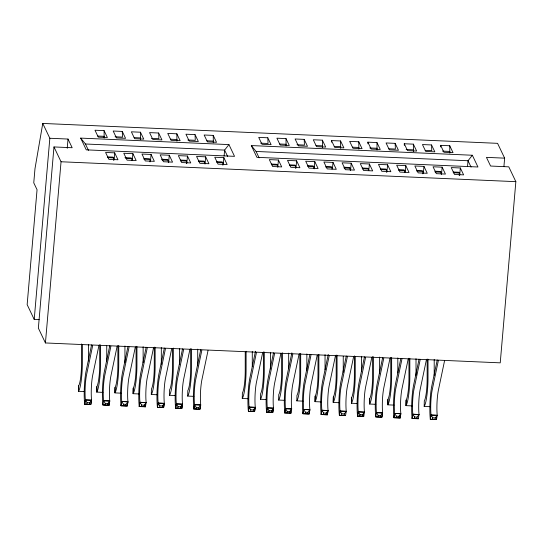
<?xml version="1.0" encoding="UTF-8"?>
<svg xmlns="http://www.w3.org/2000/svg" width="543" height="543" viewBox="0 0 543 543"><rect width="100%" height="100%" fill="white"/><g stroke="black" fill="none" stroke-linecap="round" stroke-linejoin="round"><path stroke-width="0.81" d="M81.511 343.929L81.504 363.932A17.62 2.64 -87.5 0 1 78.647 385.815L78.525 391.306L84.708 391.578M82.373 344.927L82.366 362.432A23.145 3.468 -87.5 0 1 78.525 391.306L78.654 385.815M88.55 361.041L88.557 344.364M99.702 344.724L99.695 364.733A17.62 2.64 -87.5 0 1 96.844 386.609L96.722 392.107L102.905 392.379M100.564 344.893L100.557 363.233A23.145 3.468 -87.5 0 1 96.722 392.107L96.844 386.616M106.74 361L106.747 345.993M117.892 345.518L117.885 365.527A17.62 2.64 -87.5 0 1 115.035 387.41L114.912 392.901L121.096 393.173M118.754 345.687L118.747 364.027A23.145 3.468 -87.5 0 1 114.912 392.901L115.035 387.41M124.938 362.629L124.938 345.959M136.083 346.319L136.076 366.321A17.62 2.64 -87.5 0 1 133.225 388.204L133.103 393.695L139.286 393.967M136.945 346.482L136.938 364.821A23.145 3.468 -87.5 0 1 133.103 393.695L133.232 388.204M143.128 362.595L143.135 346.753M154.28 347.113L154.273 367.116A17.62 2.64 -87.5 0 1 151.416 388.998L151.293 394.496L157.477 394.761M155.142 347.282L155.135 365.615A23.145 3.468 -87.5 0 1 151.293 394.496M161.319 364.224L161.325 347.547M172.47 348.742L172.464 367.916A17.62 2.64 -87.5 0 1 169.613 389.799L169.491 395.29L175.674 395.562M173.332 348.077L173.326 366.416A23.145 3.468 -87.5 0 1 169.491 395.29M179.509 364.183L179.516 348.348M190.661 348.701L190.654 368.711A17.62 2.64 -87.5 0 1 187.803 390.593L187.681 396.085L193.865 396.356M191.523 348.871L191.516 367.211A23.145 3.468 -87.5 0 1 187.681 396.085M197.706 365.812L197.706 349.142M245.239 351.925L245.232 371.1A17.62 2.64 -87.5 0 1 242.382 392.983L242.259 398.474L248.443 398.745M246.101 351.26L246.094 369.6A23.145 3.468 -87.5 0 1 242.259 398.474M252.278 366.532L252.285 351.531M263.43 351.884L263.423 371.894A17.62 2.64 -87.5 0 1 260.572 393.777L260.45 399.268L266.633 399.539M264.292 352.054L264.285 370.394A23.145 3.468 -87.5 0 1 260.45 399.268M270.475 368.996L270.475 352.326M281.62 353.52L281.613 372.688A17.62 2.64 -87.5 0 1 278.763 394.571L278.64 400.062L284.824 400.334M282.482 352.848L282.475 371.188A23.145 3.468 -87.5 0 1 278.64 400.062M288.666 368.127L288.672 353.12M299.817 353.479L299.811 373.489A17.62 2.64 -87.5 0 1 296.953 395.365L296.831 400.863L303.014 401.134M300.679 353.649L300.673 371.989A23.145 3.468 -87.5 0 1 296.831 400.863M306.856 370.591L306.863 353.921M318.008 355.108L318.001 374.283A17.62 2.64 -87.5 0 1 315.15 396.166L315.028 401.657L321.212 401.929M318.87 354.443L318.863 372.783A23.145 3.468 -87.5 0 1 315.028 401.657L315.15 396.166M325.047 369.722L325.053 354.715M336.198 355.074L336.192 375.077A17.62 2.64 -87.5 0 1 333.341 396.96L333.219 402.451L339.402 402.723M337.06 355.237L337.054 373.577A23.145 3.468 -87.5 0 1 333.219 402.451L333.341 396.96M343.244 372.179L343.244 356.344M354.389 355.869L354.382 375.871A17.62 2.64 -87.5 0 1 351.531 397.754L351.409 403.245L357.593 403.517M355.251 356.866L355.244 374.371A23.145 3.468 -87.5 0 1 351.409 403.245L351.538 397.754M361.434 371.31L361.441 356.303M372.586 356.663L372.579 376.672A17.62 2.64 -87.5 0 1 369.722 398.555L369.6 404.046L375.783 404.318M373.448 356.832L373.441 375.172A23.145 3.468 -87.5 0 1 369.6 404.046L369.729 398.555M379.625 373.774L379.632 357.104M390.777 357.457L390.77 377.466A17.62 2.64 -87.5 0 1 387.919 399.349L387.797 404.84L393.98 405.112M391.639 357.627L391.632 375.966A23.145 3.468 -87.5 0 1 387.797 404.84L387.919 399.349M397.815 372.905L397.822 357.898M408.967 358.258L408.96 378.261A17.62 2.64 -87.5 0 1 406.11 400.143L405.988 405.635L412.171 405.906M409.829 358.421L409.822 376.761A23.145 3.468 -87.5 0 1 405.988 405.635L406.11 400.143M416.013 375.362L416.013 358.692M427.158 359.052L427.151 379.055A17.62 2.64 -87.5 0 1 424.3 400.938L424.178 406.435L430.361 406.7M428.02 359.222L428.013 377.561A23.145 3.468 -87.5 0 1 424.178 406.435M434.203 375.328L434.21 359.486M113.589 160.307L113.745 157.904L112.958 157.124L107.548 156.886M131.834 160.3L131.935 158.699L131.148 157.925L124.965 157.653M149.977 161.902L150.133 159.499L149.345 158.719L143.929 158.481M168.221 161.895L168.323 160.294L167.536 159.513L161.352 159.242M186.358 163.491L186.514 161.088L185.726 160.307L180.317 160.07M204.602 163.491L204.704 161.889L203.917 161.108L198.507 160.871M222.745 165.086L222.901 162.683L222.114 161.902L216.698 161.665M277.371 166.674L277.473 165.072L276.686 164.291L271.276 164.054M295.514 168.269L295.67 165.866L294.883 165.086L289.467 164.848M313.759 168.262L313.861 166.66L313.073 165.88L307.657 165.642M331.949 169.056L332.051 167.454L331.264 166.681L325.854 166.443M350.14 169.857L350.242 168.255L349.454 167.475L344.045 167.237M368.33 170.651L368.439 169.049L367.652 168.269L362.235 168.031M386.473 172.246L386.63 169.844L385.842 169.063L380.426 168.825M404.718 172.246L404.82 170.645L404.033 169.864L398.623 169.626M422.861 173.841L423.011 171.439L422.223 170.658L416.814 170.421M441.099 173.835L441.208 172.233L440.421 171.452L435.004 171.215M459.242 175.43L459.398 173.027L458.611 172.246L453.195 172.016M39.177 319.664L34.216 319.447L49.834 138.255L42.768 123.437L497.571 143.338L504.637 158.156L503.911 166.586M49.834 138.255L68.024 139.056L72.171 147.737L53.974 146.943L38.363 328.135L45.429 342.952L500.232 362.846L515.85 181.661L508.784 166.844L490.594 166.043L486.447 157.361L504.637 158.156M45.429 342.952L61.047 161.76L53.974 146.943M67.23 148.32L68.024 139.056M104.168 138.01L104.086 130.625L94.991 130.225L98.276 137.121L107.371 137.522L104.086 130.625M114.064 160.083L114.688 152.848L105.593 152.454L108.878 159.35L117.974 159.751L114.688 152.848M132.322 160.076L132.879 153.649L123.784 153.248L127.069 160.144L136.171 160.545L132.879 153.649M140.549 139.599L140.467 132.214L131.372 131.82L134.664 138.716L143.759 139.117L140.467 132.214M150.445 161.671L151.069 154.443L141.974 154.042L145.266 160.945L154.361 161.339L151.069 154.443M168.642 162.472L169.26 155.237L160.165 154.843L163.457 161.739L172.552 162.133L169.26 155.237M176.937 141.194L176.855 133.809L167.76 133.408L171.045 140.311L180.147 140.705L176.855 133.809M186.833 163.267L187.457 156.031L178.362 155.637L181.647 162.533L190.742 162.934L187.457 156.031M205.023 164.061L205.648 156.832L196.552 156.432L199.844 163.328L208.94 163.728L205.648 156.832M213.324 142.782L213.236 135.397L204.141 135.003L207.433 141.899L216.528 142.3L213.236 135.397M223.214 164.855L223.838 157.626L214.743 157.226L218.035 164.129L227.13 164.522L223.838 157.626M224.103 156.004L224.612 150.092L228.936 144.594L234.535 156.343L86.269 149.854L80.669 138.105L228.936 144.594M277.792 167.244L278.416 160.015L269.321 159.615L272.613 166.511L281.708 166.911L278.416 160.015M286.093 145.965L286.005 138.587L276.91 138.187L280.202 145.083L289.297 145.483L286.005 138.587M295.983 168.045L296.607 160.809L287.512 160.409L290.804 167.312L299.899 167.706L296.607 160.809M314.18 168.839L314.797 161.604L305.702 161.21L308.994 168.106L318.089 168.506L314.797 161.604M322.474 147.56L322.393 140.175L313.297 139.775L316.583 146.678L325.685 147.072L322.393 140.175M332.438 168.832L332.995 162.405L323.899 162.004L327.185 168.9L336.28 169.301L332.995 162.405M340.665 148.354L340.583 140.97L331.488 140.576L331.556 142.205M350.561 170.427L351.185 163.199L342.09 162.798L345.382 169.701L354.477 170.095L351.185 163.199M358.862 149.155L358.774 141.771L349.678 141.37L352.97 148.266L362.066 148.667L358.774 141.771M368.826 170.421L369.376 163.993L360.28 163.599L363.572 170.495L372.668 170.889L369.376 163.993M377.052 149.949L376.971 142.565L367.869 142.164L367.937 143.793M386.949 172.022L387.566 164.787L378.471 164.393L381.763 171.289L390.858 171.69L387.566 164.787M405.207 172.016L405.764 165.588L396.668 165.187L399.953 172.083L409.049 172.484L405.764 165.588M413.433 151.538L413.352 144.153L404.257 143.759L404.325 145.388M423.33 173.611L423.954 166.382L414.859 165.982L418.151 172.884L427.246 173.278L423.954 166.382M441.52 174.412L442.145 167.176L433.049 166.782L436.341 173.679L445.436 174.072L442.145 167.176M449.821 153.133L449.74 145.748L440.638 145.348L440.706 146.977M459.717 175.206L460.335 167.977L451.24 167.577L454.532 174.473L463.627 174.873L460.335 167.977M467.516 166.653L468.025 160.742L472.342 155.244L477.949 166.993L256.914 157.321L251.307 145.572L472.342 155.244M98.86 345.667A19.765 2.966 -87.5 0 1 98.487 347.642L92.778 374.88A17.62 2.64 -87.5 0 0 91.563 400.191L90.844 404.44L84.66 404.168L85.38 399.92A17.62 2.64 -87.5 0 1 86.595 374.609L92.303 347.371A19.765 2.966 -87.5 0 0 92.677 345.396M84.66 404.168L85.38 399.92L91.563 400.191L90.844 404.433L84.66 404.168A23.145 3.468 -87.5 0 1 86.215 370.502L91.577 344.92M86.866 404.073L87.104 402.668L85.38 399.92L91.557 400.191L89.656 402.777L89.419 404.189M110.867 346.19A19.765 2.966 -87.5 0 1 110.494 348.165L104.785 375.403A17.62 2.64 -87.5 0 0 103.57 400.714L102.851 404.963L109.034 405.234L109.754 400.985A17.62 2.64 -87.5 0 1 110.969 375.675L116.677 348.436A19.765 2.966 -87.5 0 0 117.05 346.461M105.064 404.868L105.301 403.463L103.57 400.72L109.754 400.985L109.034 405.234L102.851 404.963A23.145 3.468 -87.5 0 1 104.405 371.297L109.767 345.715M107.609 404.983L107.847 403.571L109.754 400.985L103.57 400.714M135.241 347.255A19.765 2.966 -87.5 0 1 134.874 349.23L129.159 376.469A17.62 2.64 -87.5 0 0 127.944 401.779L127.232 406.028L121.048 405.757L121.761 401.515A17.62 2.64 -87.5 0 1 122.976 376.197L128.684 348.959A19.765 2.966 -87.5 0 0 129.058 346.991M121.048 405.757L121.761 401.515L127.944 401.779L127.232 406.028L121.048 405.757A23.145 3.468 -87.5 0 1 122.596 372.098L127.965 346.509M123.254 405.669L123.492 404.257L121.761 401.515L127.944 401.786L126.037 404.365L125.8 405.777M153.438 348.056A19.765 2.966 -87.5 0 1 153.065 350.031L147.357 377.263A17.62 2.64 -87.5 0 0 146.142 402.58L145.422 406.822L139.239 406.558L139.958 402.309A17.62 2.64 -87.5 0 1 141.166 376.991L146.881 349.76A19.765 2.966 -87.5 0 0 147.248 347.785M139.239 406.551L139.958 402.309L146.142 402.58L144.228 405.166L143.99 406.571L139.239 406.558A23.145 3.468 -87.5 0 1 140.786 372.892L146.155 347.303M141.445 406.463L141.682 405.051L139.958 402.309L146.135 402.58M171.629 348.85A19.765 2.966 -87.5 0 1 171.255 350.826L165.547 378.064A17.62 2.64 -87.5 0 0 164.332 403.374L163.613 407.623L157.429 407.352L158.149 403.103A17.62 2.64 -87.5 0 1 159.364 377.792L165.072 350.554A19.765 2.966 -87.5 0 0 165.445 348.579M157.429 407.352L158.149 403.103L164.332 403.374L163.613 407.623L157.429 407.352A23.145 3.468 -87.5 0 1 158.984 373.686L164.346 348.104M159.635 407.257L159.873 405.852L158.149 403.103L164.325 403.374L162.425 405.96L162.187 407.372M189.819 349.644A19.765 2.966 -87.5 0 1 189.446 351.62L183.738 378.858A17.62 2.64 -87.5 0 0 182.523 404.168L181.803 408.417L175.62 408.146L176.339 403.897A17.62 2.64 -87.5 0 1 177.554 378.586L183.262 351.348A19.765 2.966 -87.5 0 0 183.636 349.373M175.62 408.146L176.339 403.904L182.523 404.168L181.803 408.417L175.62 408.146A23.145 3.468 -87.5 0 1 177.174 374.487L182.536 348.898M177.832 408.058L178.07 406.646L176.339 403.904L182.523 404.168L180.615 406.755L180.378 408.166M208.01 350.439A19.765 2.966 -87.5 0 1 207.643 352.414L201.928 379.652A17.62 2.64 -87.5 0 0 200.713 404.963L200 409.212L193.817 408.94L194.53 404.698A17.62 2.64 -87.5 0 1 195.745 379.381L201.453 352.142A19.765 2.966 -87.5 0 0 201.826 350.174M193.817 408.94L194.53 404.698L200.713 404.969L200 409.212L193.817 408.94A23.145 3.468 -87.5 0 1 195.365 375.281L200.734 349.692M196.023 408.852L196.261 407.44L194.53 404.698L200.713 404.969L198.806 407.555L198.568 408.96M262.588 352.828A19.765 2.966 -87.5 0 1 262.215 354.803L256.506 382.041A17.62 2.64 -87.5 0 0 255.291 407.352L254.572 411.601L248.389 411.329L249.108 407.08A17.62 2.64 -87.5 0 1 250.323 381.77L256.031 354.531A19.765 2.966 -87.5 0 0 256.405 352.556M248.389 411.329L249.108 407.087L255.291 407.352L254.572 411.601L248.389 411.329A23.145 3.468 -87.5 0 1 249.943 377.67L255.481 351.253M250.601 411.241L250.839 409.829L249.108 407.087L255.291 407.359L253.384 409.938L253.147 411.35M280.779 353.629A19.765 2.966 -87.5 0 1 280.412 355.597L274.697 382.835A17.62 2.64 -87.5 0 0 273.482 408.153L272.769 412.395L266.586 412.123L267.299 407.881A17.62 2.64 -87.5 0 1 268.514 382.564L274.222 355.332A19.765 2.966 -87.5 0 0 274.595 353.357M266.586 412.123L267.299 407.881L269.029 410.623L268.792 412.035L266.586 412.123A23.145 3.468 -87.5 0 1 268.133 378.464L273.502 352.875M271.337 412.144L271.575 410.739L273.482 408.153L267.299 407.881L273.482 408.153L272.769 412.395L268.792 412.035M298.976 354.423A19.765 2.966 -87.5 0 1 298.602 356.398L292.894 383.636A17.62 2.64 -87.5 0 0 291.679 408.947L290.96 413.189L284.776 412.924L285.496 408.675A17.62 2.64 -87.5 0 1 286.704 383.365L292.419 356.127A19.765 2.966 -87.5 0 0 292.786 354.151M284.776 412.924L285.496 408.675L291.679 408.947L289.765 411.533L289.528 412.945L284.776 412.924A23.145 3.468 -87.5 0 1 286.324 379.258L291.863 352.848M286.982 412.829L287.22 411.424L285.496 408.675L291.672 408.947M317.166 355.217A19.765 2.966 -87.5 0 1 316.793 357.192L311.085 384.43A17.62 2.64 -87.5 0 0 309.87 409.741L309.15 413.99L302.967 413.718L303.686 409.476A17.62 2.64 -87.5 0 1 304.901 384.159L310.61 356.921A19.765 2.966 -87.5 0 0 310.983 354.946M302.967 413.718L303.686 409.476L309.87 409.741L309.15 413.99L302.967 413.718A23.145 3.468 -87.5 0 1 304.521 380.052L309.883 354.47M305.173 413.623L305.41 412.218L303.686 409.476L309.863 409.741L307.962 412.327L307.725 413.739M335.357 356.011A19.765 2.966 -87.5 0 1 334.983 357.986L329.275 385.225A17.62 2.64 -87.5 0 0 328.06 410.535L327.341 414.784L321.157 414.513L321.877 410.27A17.62 2.64 -87.5 0 1 323.092 384.953L328.8 357.715A19.765 2.966 -87.5 0 0 329.173 355.746M321.157 414.513L321.877 410.27L328.06 410.535L327.341 414.784L321.157 414.513A23.145 3.468 -87.5 0 1 322.712 380.853L328.25 354.436M323.37 414.424L323.608 413.013L321.877 410.27L328.06 410.542L326.153 413.121L325.915 414.533M353.547 356.812A19.765 2.966 -87.5 0 1 353.181 358.78L347.466 386.019A17.62 2.64 -87.5 0 0 346.251 411.336L345.538 415.578L339.355 415.314L340.067 411.065A17.62 2.64 -87.5 0 1 341.282 385.747L346.991 358.516A19.765 2.966 -87.5 0 0 347.364 356.541M339.355 415.314L340.067 411.065L346.251 411.336L344.343 413.922L344.106 415.327L339.355 415.314A23.145 3.468 -87.5 0 1 340.902 381.648L346.271 356.059M341.561 415.219L341.798 413.807L340.067 411.065L346.251 411.336M371.745 357.606A19.765 2.966 -87.5 0 1 371.371 359.581L365.663 386.82A17.62 2.64 -87.5 0 0 364.448 412.13L363.729 416.379L357.545 416.108L358.265 411.859A17.62 2.64 -87.5 0 1 359.473 386.548L365.188 359.31A19.765 2.966 -87.5 0 0 365.554 357.335M357.545 416.108L358.265 411.859L364.448 412.13L362.534 414.716L362.296 416.128L357.545 416.108A23.145 3.468 -87.5 0 1 359.093 382.442L364.462 356.86M359.751 416.013L359.989 414.608L358.265 411.859L364.441 412.13M383.752 358.129A19.765 2.966 -87.5 0 1 383.378 360.104L377.67 387.342A17.62 2.64 -87.5 0 0 376.455 412.653L375.736 416.902L381.919 417.173L382.639 412.924A17.62 2.64 -87.5 0 1 383.853 387.614L389.562 360.376A19.765 2.966 -87.5 0 0 389.935 358.4M377.942 416.814L378.179 415.402L376.455 412.66L382.639 412.924L381.919 417.173L375.736 416.902A23.145 3.468 -87.5 0 1 377.29 383.243L382.652 357.654M380.494 416.922L380.731 415.51L382.632 412.924L376.455 412.653M408.126 359.195A19.765 2.966 -87.5 0 1 407.752 361.17L402.044 388.408A17.62 2.64 -87.5 0 0 400.829 413.718L400.11 417.967L393.926 417.696L394.646 413.454A17.62 2.64 -87.5 0 1 395.861 388.136L401.569 360.898A19.765 2.966 -87.5 0 0 401.942 358.93M393.926 417.696L394.646 413.454L400.829 413.718L400.11 417.967L393.926 417.696A23.145 3.468 -87.5 0 1 395.48 384.037L400.843 358.448M396.139 417.608L396.376 416.196L394.646 413.454L400.829 413.725L398.922 416.311L398.684 417.716M426.316 359.995A19.765 2.966 -87.5 0 1 425.95 361.971L420.234 389.202A17.62 2.64 -87.5 0 0 419.02 414.519L418.307 418.762L412.123 418.497L412.836 414.248A17.62 2.64 -87.5 0 1 414.051 388.937L419.759 361.699A19.765 2.966 -87.5 0 0 420.133 359.724M412.117 418.497L412.836 414.248L419.02 414.519L417.112 417.105L416.875 418.517L412.123 418.497A23.145 3.468 -87.5 0 1 413.671 384.831L419.04 359.242M414.329 418.402L414.567 416.99L412.836 414.248L419.02 414.519M444.513 360.79A19.765 2.966 -87.5 0 1 444.14 362.765L438.432 390.003A17.62 2.64 -87.5 0 0 437.217 415.314L436.497 419.563L430.314 419.291L431.033 415.042A17.62 2.64 -87.5 0 1 432.242 389.731L437.957 362.493A19.765 2.966 -87.5 0 0 438.323 360.518M430.314 419.291L431.033 415.042L437.217 415.314L435.303 417.9L435.065 419.311L430.314 419.291A23.145 3.468 -87.5 0 1 431.868 385.625L437.23 360.043M432.52 419.196L432.757 417.791L431.033 415.042L437.21 415.314M42.768 123.437L34.983 168.69L33.761 182.828L37.053 189.731L27.15 304.63L34.216 319.447M122.277 131.42L113.182 131.019L116.473 137.922L125.569 138.316L122.277 131.42L122.508 137.114L115.062 136.788M158.665 133.015L149.563 132.614L152.854 139.51L161.95 139.911L158.665 133.015L158.889 138.709L151.449 138.384M195.046 134.603L185.95 134.209L189.242 141.105L198.338 141.499L195.046 134.603L195.276 140.298L187.83 139.979M267.814 137.786L258.719 137.393L262.011 144.289L271.106 144.689L267.814 137.786L268.045 143.488L260.599 143.162M304.202 139.381L295.1 138.981L298.392 145.877L307.487 146.277L304.202 139.381L304.426 145.076L296.987 144.75M395.161 143.359L386.066 142.965L389.351 149.861L398.453 150.255L395.161 143.359L395.385 149.053L388.774 148.768M431.542 144.954L422.447 144.553L425.739 151.449L434.834 151.85L431.542 144.954L431.773 150.649L425.155 150.357M97.699 136.028L104.31 136.32M134.08 137.623L140.698 137.915M170.468 139.218L177.079 139.503M206.849 140.807L213.467 141.099M279.618 143.99L286.236 144.282M316.006 145.585L322.617 145.87M334.196 146.379L340.814 146.671M352.387 147.173L359.004 147.465M369.756 147.934L377.195 148.259M406.137 149.529L413.583 149.854M442.525 151.117L449.964 151.443M80.669 138.105L85.441 143.997L224.612 150.092L227.653 156.459M251.307 145.572L256.086 151.463L468.025 160.742L471.059 167.108M107.562 157.633L113.745 157.904M125.752 158.434L131.935 158.699M143.943 159.228L150.133 159.499M162.14 160.022L168.323 160.294M180.33 160.816L186.514 161.088M198.521 161.617L204.704 161.889M216.711 162.411L222.901 162.683M272.063 164.834L277.473 165.072M289.48 165.595L295.67 165.866M307.677 166.389L313.861 166.66M325.868 167.19L332.051 167.454M344.058 167.984L350.242 168.255M362.249 168.778L368.439 169.049M380.446 169.572L386.63 169.844M398.637 170.373L404.82 170.645M416.827 171.167L423.011 171.439M435.018 171.961L441.208 172.233M453.215 172.755L459.398 173.027M61.047 161.76L515.85 181.661M87.104 402.668L89.656 402.777M105.301 403.463L107.847 403.571M123.492 404.257L126.037 404.365M141.682 405.051L144.228 405.166M159.873 405.852L162.425 405.96M178.07 406.646L180.615 406.755M196.261 407.44L198.806 407.555M250.839 409.829L253.384 409.938M269.029 410.623L271.575 410.739M287.22 411.424L289.765 411.533M305.41 412.218L307.962 412.327M323.608 413.013L326.153 413.121M341.798 413.807L344.343 413.922M359.989 414.608L362.534 414.716M378.179 415.402L380.731 415.51M396.376 416.196L398.922 416.311M414.567 416.99L417.112 417.105M432.757 417.791L435.303 417.9M435.065 419.311L436.497 419.563A23.145 3.468 -87.5 0 1 436.3 417.458M416.875 418.517L418.307 418.762M362.296 416.128L363.729 416.379A23.145 3.468 -87.5 0 1 363.532 414.275M344.106 415.327L345.538 415.578M289.528 412.945L290.96 413.196A23.145 3.468 -87.5 0 1 290.763 411.085M143.99 406.571L145.422 406.822A23.145 3.468 -87.5 0 1 145.225 404.718M449.74 145.748L453.025 152.644L443.93 152.25L440.638 145.348M413.352 144.153L416.644 151.056L407.549 150.655L404.257 143.759M376.971 142.565L380.256 149.461L371.161 149.067L367.869 142.164M340.583 140.97L343.875 147.872L334.78 147.472L331.488 140.576M256.086 151.463L259.12 157.837M85.441 143.997L88.482 150.37M400.11 417.967A23.145 3.468 -87.5 0 1 399.92 415.863M327.341 414.784A23.145 3.468 -87.5 0 1 327.151 412.68M272.769 412.395A23.145 3.468 -87.5 0 1 272.634 411.017M254.572 411.601A23.145 3.468 -87.5 0 1 254.382 409.497M181.803 408.417A23.145 3.468 -87.5 0 1 181.613 406.313M109.034 405.234A23.145 3.468 -87.5 0 1 108.844 403.13"/></g></svg>
